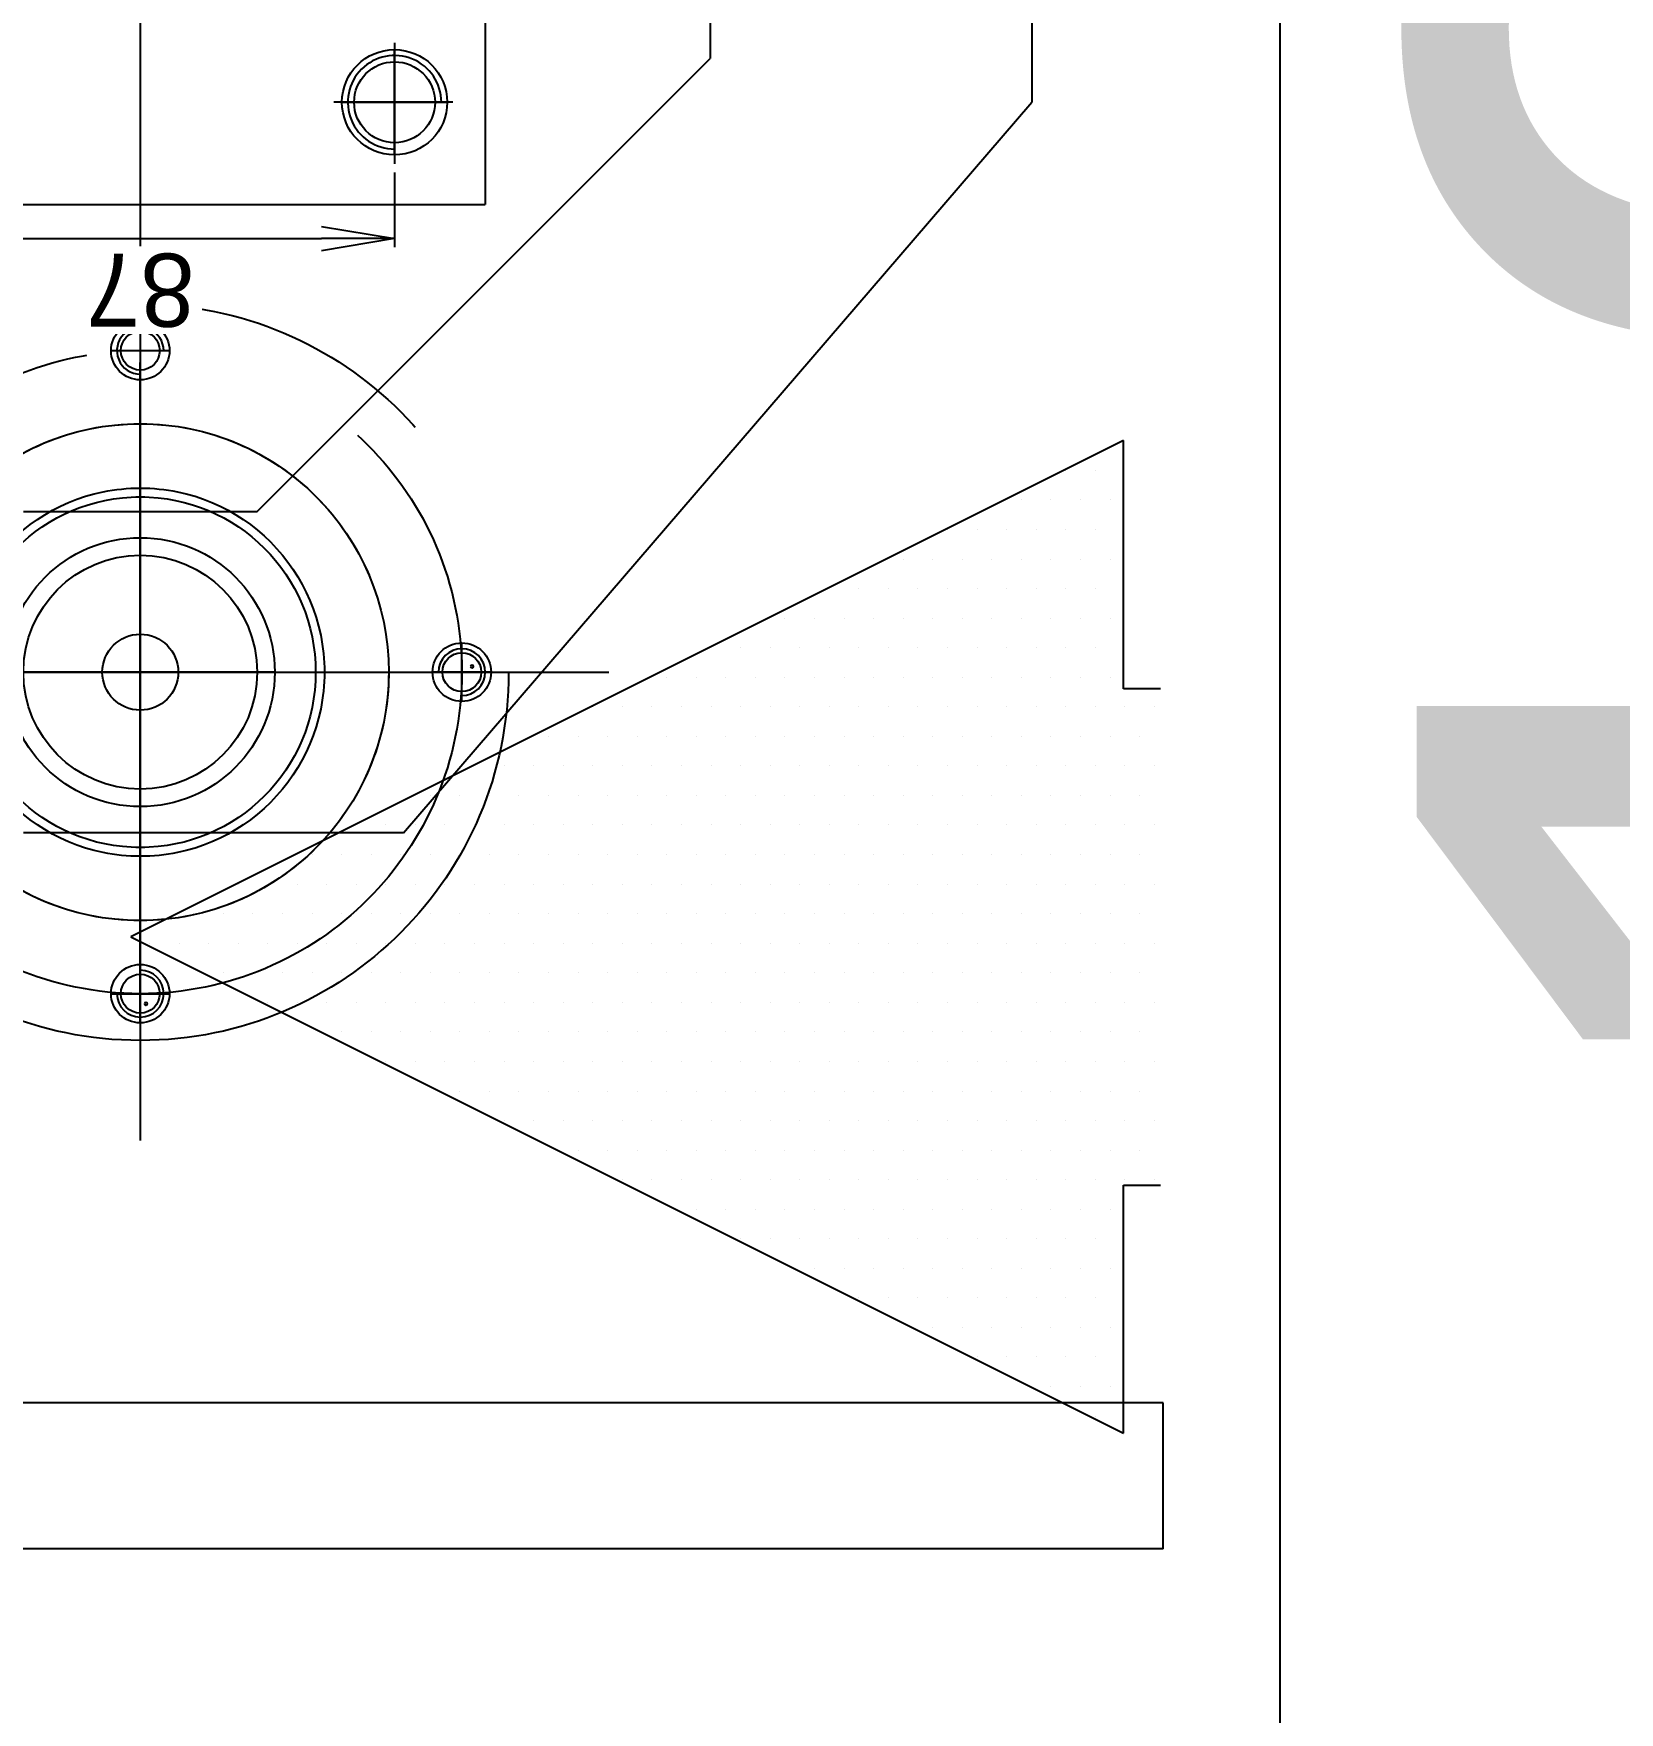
# Model space of a CAD drawing. Header units: millimetres. Extents: x 10462777 to 22643323, y 453826 to 1389191.
# Drawn here: x 11287964.9 to 11288236.2, y 581348 to 581635.2 of the extents above; entities that cross this region are included whole.
import ezdxf

# ---------------------------------------------------------------- set-up
doc = ezdxf.new("R2010")
doc.units = ezdxf.units.MM
doc.header["$LTSCALE"] = 200
doc.header["$MEASUREMENT"] = 0
doc.header["$PDMODE"] = 35
doc.header["$PDSIZE"] = -5
for name, pattern in [('CENTER', [2, 1.25, -0.25, 0.25, -0.25]), ('HIDDEN', [3.75, 2.5, -1.25]), ('PHANTOM', [2.5, 1.25, -0.25, 0.25, -0.25, 0.25, -0.25])]:
    doc.linetypes.add(name, pattern=pattern)
doc.layers.get('0').update_dxf_attribs({"linetype": 'CONTINUOUS'})
doc.layers.get('DEFPOINTS').update_dxf_attribs({"linetype": 'CONTINUOUS'})
for name, color, linetype in [('4', 4, 'CONTINUOUS'), ('BOM-UDEF', 3, 'CONTINUOUS'), ('C', 1, 'CENTER'), ('CL', 3, 'CONTINUOUS'), ('DR1509-006-300-001', 7, 'CONTINUOUS'), ('H', 30, 'CONTINUOUS'), ('HL', 2, 'HIDDEN'), ('PL', 5, 'PHANTOM')]:
    doc.layers.add(name, color=color, linetype=linetype)
doc.layers.add('FL', color=3, linetype='CONTINUOUS', lineweight=25)
doc.layers.add('LAYOUT', color=8, linetype='CONTINUOUS', lineweight=25)
doc.styles.get("Standard").update_dxf_attribs({"font": 'SYMBOL'})
doc.dimstyles.new('DS ROBOTEC', dxfattribs={"dimscale": 0, "dimtxt": 2.5, "dimasz": 2.5, "dimexe": 0.3, "dimexo": 0.3, "dimgap": 0.5, "dimtad": 1, "dimzin": 9, "dimdsep": 46, "dimtxsty": 'Standard', "dimblk": 'OPEN', "dimcen": 0, "dimclrd": 4, "dimclre": 4, "dimclrt": 110, "dimazin": 2, "dimtm": 1.5, "dimtfac": 1, "dimtmove": 0, "dimatfit": 3, "dimldrblk": 'OPEN', "dimfxl": 1, "dimtfill": 1, "dimtolj": 1, "dimlwd": -1, "dimlwe": -1, "dimarcsym": 0})

# ---------------------------------------------------------------- blocks, each defined once
blk = doc.blocks.new('A$C201F74A5')
for p, q in [((0, 0), (-34.66, -69.32)), ((34.66, -69.32), (0, 0)), ((-34.66, -69.32), (-17.33, -69.32)), ((-17.33, -69.32), (-17.33, -115.53)), ((17.33, -115.53), (17.33, -69.32)), ((17.33, -69.32), (34.66, -69.32))]:
    blk.add_line(p, q)
at = {"color": 3}
for p, q in [((-0.44, -1.31), (-0.44, -1.31)), ((-0.44, -3.37), (-0.44, -3.37)), ((1.63, -4.4), (1.63, -4.4)), ((-0.44, -5.43), (-0.44, -5.43)), ((-2.5, -6.46), (-2.5, -6.46)), ((1.63, -6.46), (1.63, -6.46)), ((-0.44, -7.5), (-0.44, -7.5)), ((3.69, -7.5), (3.69, -7.5)), ((-2.5, -8.53), (-2.5, -8.53)), ((1.63, -8.53), (1.63, -8.53)), ((-4.56, -9.56), (-4.56, -9.56)), ((-0.44, -9.56), (-0.44, -9.56)), ((3.69, -9.56), (3.69, -9.56)), ((-4.56, -11.62), (-4.56, -11.62)), ((-2.5, -10.59), (-2.5, -10.59)), ((-0.44, -11.62), (-0.44, -11.62)), ((1.63, -10.59), (1.63, -10.59)), ((3.69, -11.62), (3.69, -11.62)), ((-2.5, -12.66), (-2.5, -12.66)), ((1.63, -12.66), (1.63, -12.66)), ((5.75, -12.66), (5.75, -12.66)), ((-4.56, -13.69), (-4.56, -13.69)), ((-0.44, -13.69), (-0.44, -13.69)), ((3.69, -13.69), (3.69, -13.69)), ((-6.63, -14.72), (-6.63, -14.72)), ((-2.5, -14.72), (-2.5, -14.72)), ((1.63, -14.72), (1.63, -14.72)), ((5.75, -14.72), (5.75, -14.72)), ((-4.56, -15.75), (-4.56, -15.75)), ((-0.44, -15.75), (-0.44, -15.75)), ((3.69, -15.75), (3.69, -15.75)), ((7.82, -15.75), (7.82, -15.75)), ((-6.63, -16.78), (-6.63, -16.78)), ((-2.5, -16.78), (-2.5, -16.78)), ((1.63, -16.78), (1.63, -16.78)), ((5.75, -16.78), (5.75, -16.78)), ((-8.69, -17.82), (-8.69, -17.82)), ((-4.56, -17.82), (-4.56, -17.82)), ((-0.44, -17.82), (-0.44, -17.82)), ((3.69, -17.82), (3.69, -17.82)), ((7.82, -17.82), (7.82, -17.82)), ((-8.69, -19.88), (-8.69, -19.88)), ((-6.63, -18.85), (-6.63, -18.85)), ((-4.56, -19.88), (-4.56, -19.88)), ((-2.5, -18.85), (-2.5, -18.85)), ((-0.44, -19.88), (-0.44, -19.88)), ((1.63, -18.85), (1.63, -18.85)), ((3.69, -19.88), (3.69, -19.88)), ((5.75, -18.85), (5.75, -18.85)), ((7.82, -19.88), (7.82, -19.88)), ((-6.63, -20.91), (-6.63, -20.91)), ((-2.5, -20.91), (-2.5, -20.91)), ((1.63, -20.91), (1.63, -20.91)), ((5.75, -20.91), (5.75, -20.91)), ((9.88, -20.91), (9.88, -20.91)), ((-8.69, -21.94), (-8.69, -21.94)), ((-4.56, -21.94), (-4.56, -21.94)), ((-0.44, -21.94), (-0.44, -21.94)), ((3.69, -21.94), (3.69, -21.94)), ((7.82, -21.94), (7.82, -21.94)), ((-10.76, -22.97), (-10.76, -22.97)), ((-6.63, -22.97), (-6.63, -22.97)), ((-2.5, -22.97), (-2.5, -22.97)), ((1.63, -22.97), (1.63, -22.97)), ((5.75, -22.97), (5.75, -22.97)), ((9.88, -22.97), (9.88, -22.97)), ((-8.69, -24.01), (-8.69, -24.01)), ((-4.56, -24.01), (-4.56, -24.01)), ((-0.44, -24.01), (-0.44, -24.01)), ((3.69, -24.01), (3.69, -24.01)), ((7.82, -24.01), (7.82, -24.01)), ((11.95, -24.01), (11.95, -24.01)), ((-10.76, -25.04), (-10.76, -25.04)), ((-6.63, -25.04), (-6.63, -25.04)), ((-2.5, -25.04), (-2.5, -25.04)), ((1.63, -25.04), (1.63, -25.04)), ((5.75, -25.04), (5.75, -25.04)), ((9.88, -25.04), (9.88, -25.04)), ((-12.82, -26.07), (-12.82, -26.07)), ((-8.69, -26.07), (-8.69, -26.07)), ((-4.56, -26.07), (-4.56, -26.07)), ((-0.44, -26.07), (-0.44, -26.07)), ((3.69, -26.07), (3.69, -26.07)), ((7.82, -26.07), (7.82, -26.07)), ((11.95, -26.07), (11.95, -26.07)), ((-12.82, -28.13), (-12.82, -28.13)), ((-10.76, -27.1), (-10.76, -27.1)), ((-8.69, -28.13), (-8.69, -28.13)), ((-6.63, -27.1), (-6.63, -27.1)), ((-4.56, -28.13), (-4.56, -28.13)), ((-2.5, -27.1), (-2.5, -27.1)), ((-0.44, -28.13), (-0.44, -28.13)), ((1.63, -27.1), (1.63, -27.1)), ((3.69, -28.13), (3.69, -28.13)), ((5.75, -27.1), (5.75, -27.1)), ((7.82, -28.13), (7.82, -28.13)), ((9.88, -27.1), (9.88, -27.1)), ((11.95, -28.13), (11.95, -28.13)), ((-10.76, -29.17), (-10.76, -29.17)), ((-6.63, -29.17), (-6.63, -29.17)), ((-2.5, -29.17), (-2.5, -29.17)), ((1.63, -29.17), (1.63, -29.17)), ((5.75, -29.17), (5.75, -29.17)), ((9.88, -29.17), (9.88, -29.17)), ((14.01, -29.17), (14.01, -29.17)), ((-12.82, -30.2), (-12.82, -30.2)), ((-8.69, -30.2), (-8.69, -30.2)), ((-4.56, -30.2), (-4.56, -30.2)), ((-0.44, -30.2), (-0.44, -30.2)), ((3.69, -30.2), (3.69, -30.2)), ((7.82, -30.2), (7.82, -30.2)), ((11.95, -30.2), (11.95, -30.2)), ((-14.88, -31.23), (-14.88, -31.23)), ((-10.76, -31.23), (-10.76, -31.23)), ((-6.63, -31.23), (-6.63, -31.23)), ((-2.5, -31.23), (-2.5, -31.23)), ((1.63, -31.23), (1.63, -31.23)), ((5.75, -31.23), (5.75, -31.23)), ((9.88, -31.23), (9.88, -31.23)), ((14.01, -31.23), (14.01, -31.23)), ((-12.82, -32.26), (-12.82, -32.26)), ((-8.69, -32.26), (-8.69, -32.26)), ((-4.56, -32.26), (-4.56, -32.26)), ((-0.44, -32.26), (-0.44, -32.26)), ((3.69, -32.26), (3.69, -32.26)), ((7.82, -32.26), (7.82, -32.26)), ((11.95, -32.26), (11.95, -32.26)), ((16.07, -32.26), (16.07, -32.26)), ((-14.88, -33.29), (-14.88, -33.29)), ((-10.76, -33.29), (-10.76, -33.29)), ((-6.63, -33.29), (-6.63, -33.29)), ((-2.5, -33.29), (-2.5, -33.29)), ((1.63, -33.29), (1.63, -33.29)), ((5.75, -33.29), (5.75, -33.29)), ((9.88, -33.29), (9.88, -33.29)), ((14.01, -33.29), (14.01, -33.29)), ((-16.95, -34.33), (-16.95, -34.33)), ((-12.82, -34.33), (-12.82, -34.33)), ((-8.69, -34.33), (-8.69, -34.33)), ((-4.56, -34.33), (-4.56, -34.33)), ((-0.44, -34.33), (-0.44, -34.33)), ((3.69, -34.33), (3.69, -34.33)), ((7.82, -34.33), (7.82, -34.33)), ((11.95, -34.33), (11.95, -34.33)), ((16.07, -34.33), (16.07, -34.33)), ((-14.88, -35.36), (-14.88, -35.36)), ((-10.76, -35.36), (-10.76, -35.36)), ((-6.63, -35.36), (-6.63, -35.36)), ((-2.5, -35.36), (-2.5, -35.36)), ((1.63, -35.36), (1.63, -35.36)), ((5.75, -35.36), (5.75, -35.36)), ((9.88, -35.36), (9.88, -35.36)), ((14.01, -35.36), (14.01, -35.36)), ((-16.95, -36.39), (-16.95, -36.39)), ((-14.88, -37.42), (-14.88, -37.42)), ((-12.82, -36.39), (-12.82, -36.39)), ((-10.76, -37.42), (-10.76, -37.42)), ((-8.69, -36.39), (-8.69, -36.39)), ((-6.63, -37.42), (-6.63, -37.42)), ((-4.56, -36.39), (-4.56, -36.39)), ((-2.5, -37.42), (-2.5, -37.42)), ((-0.44, -36.39), (-0.44, -36.39)), ((1.63, -37.42), (1.63, -37.42)), ((3.69, -36.39), (3.69, -36.39)), ((5.75, -37.42), (5.75, -37.42)), ((7.82, -36.39), (7.82, -36.39)), ((9.88, -37.42), (9.88, -37.42)), ((11.95, -36.39), (11.95, -36.39)), ((14.01, -37.42), (14.01, -37.42)), ((16.07, -36.39), (16.07, -36.39)), ((18.14, -37.42), (18.14, -37.42)), ((-16.95, -38.45), (-16.95, -38.45)), ((-12.82, -38.45), (-12.82, -38.45)), ((-8.69, -38.45), (-8.69, -38.45)), ((-4.56, -38.45), (-4.56, -38.45)), ((-0.44, -38.45), (-0.44, -38.45)), ((3.69, -38.45), (3.69, -38.45)), ((7.82, -38.45), (7.82, -38.45)), ((11.95, -38.45), (11.95, -38.45)), ((16.07, -38.45), (16.07, -38.45)), ((-19.01, -39.48), (-19.01, -39.48)), ((-14.88, -39.48), (-14.88, -39.48)), ((-10.76, -39.48), (-10.76, -39.48)), ((-6.63, -39.48), (-6.63, -39.48)), ((-2.5, -39.48), (-2.5, -39.48)), ((1.63, -39.48), (1.63, -39.48)), ((5.75, -39.48), (5.75, -39.48)), ((9.88, -39.48), (9.88, -39.48)), ((14.01, -39.48), (14.01, -39.48)), ((18.14, -39.48), (18.14, -39.48)), ((-16.95, -40.52), (-16.95, -40.52)), ((-12.82, -40.52), (-12.82, -40.52)), ((-8.69, -40.52), (-8.69, -40.52)), ((-4.56, -40.52), (-4.56, -40.52)), ((-0.44, -40.52), (-0.44, -40.52)), ((3.69, -40.52), (3.69, -40.52)), ((7.82, -40.52), (7.82, -40.52)), ((11.95, -40.52), (11.95, -40.52)), ((16.07, -40.52), (16.07, -40.52)), ((20.2, -40.52), (20.2, -40.52)), ((-19.01, -41.55), (-19.01, -41.55)), ((-14.88, -41.55), (-14.88, -41.55)), ((-10.76, -41.55), (-10.76, -41.55)), ((-6.63, -41.55), (-6.63, -41.55)), ((-2.5, -41.55), (-2.5, -41.55)), ((1.63, -41.55), (1.63, -41.55)), ((5.75, -41.55), (5.75, -41.55)), ((9.88, -41.55), (9.88, -41.55)), ((14.01, -41.55), (14.01, -41.55)), ((18.14, -41.55), (18.14, -41.55)), ((-21.07, -42.58), (-21.07, -42.58)), ((-16.95, -42.58), (-16.95, -42.58)), ((-12.82, -42.58), (-12.82, -42.58)), ((-8.69, -42.58), (-8.69, -42.58)), ((-4.56, -42.58), (-4.56, -42.58)), ((-0.44, -42.58), (-0.44, -42.58)), ((3.69, -42.58), (3.69, -42.58)), ((7.82, -42.58), (7.82, -42.58)), ((11.95, -42.58), (11.95, -42.58)), ((16.07, -42.58), (16.07, -42.58)), ((20.2, -42.58), (20.2, -42.58)), ((-19.01, -43.61), (-19.01, -43.61)), ((-14.88, -43.61), (-14.88, -43.61)), ((-10.76, -43.61), (-10.76, -43.61)), ((-6.63, -43.61), (-6.63, -43.61)), ((-2.5, -43.61), (-2.5, -43.61)), ((1.63, -43.61), (1.63, -43.61)), ((5.75, -43.61), (5.75, -43.61)), ((9.88, -43.61), (9.88, -43.61)), ((14.01, -43.61), (14.01, -43.61)), ((18.14, -43.61), (18.14, -43.61)), ((-21.07, -44.64), (-21.07, -44.64)), ((-19.01, -45.68), (-19.01, -45.68)), ((-16.95, -44.64), (-16.95, -44.64)), ((-14.88, -45.68), (-14.88, -45.68)), ((-12.82, -44.64), (-12.82, -44.64)), ((-10.76, -45.68), (-10.76, -45.68)), ((-8.69, -44.64), (-8.69, -44.64)), ((-6.63, -45.68), (-6.63, -45.68)), ((-4.56, -44.64), (-4.56, -44.64)), ((-2.5, -45.68), (-2.5, -45.68)), ((-0.44, -44.64), (-0.44, -44.64)), ((1.63, -45.68), (1.63, -45.68)), ((3.69, -44.64), (3.69, -44.64)), ((5.75, -45.68), (5.75, -45.68)), ((7.82, -44.64), (7.82, -44.64)), ((9.88, -45.68), (9.88, -45.68)), ((11.95, -44.64), (11.95, -44.64)), ((14.01, -45.68), (14.01, -45.68)), ((16.07, -44.64), (16.07, -44.64)), ((18.14, -45.68), (18.14, -45.68)), ((20.2, -44.64), (20.2, -44.64)), ((22.26, -45.68), (22.26, -45.68)), ((-21.07, -46.71), (-21.07, -46.71)), ((-16.95, -46.71), (-16.95, -46.71)), ((-12.82, -46.71), (-12.82, -46.71)), ((-8.69, -46.71), (-8.69, -46.71)), ((-4.56, -46.71), (-4.56, -46.71)), ((-0.44, -46.71), (-0.44, -46.71)), ((3.69, -46.71), (3.69, -46.71)), ((7.82, -46.71), (7.82, -46.71)), ((11.95, -46.71), (11.95, -46.71)), ((16.07, -46.71), (16.07, -46.71)), ((20.2, -46.71), (20.2, -46.71)), ((-23.14, -47.74), (-23.14, -47.74)), ((-19.01, -47.74), (-19.01, -47.74)), ((-14.88, -47.74), (-14.88, -47.74)), ((-10.76, -47.74), (-10.76, -47.74)), ((-6.63, -47.74), (-6.63, -47.74)), ((-2.5, -47.74), (-2.5, -47.74)), ((1.63, -47.74), (1.63, -47.74)), ((5.75, -47.74), (5.75, -47.74)), ((9.88, -47.74), (9.88, -47.74)), ((14.01, -47.74), (14.01, -47.74)), ((18.14, -47.74), (18.14, -47.74)), ((22.26, -47.74), (22.26, -47.74)), ((-21.07, -48.77), (-21.07, -48.77)), ((-16.95, -48.77), (-16.95, -48.77)), ((-12.82, -48.77), (-12.82, -48.77)), ((-8.69, -48.77), (-8.69, -48.77)), ((-4.56, -48.77), (-4.56, -48.77)), ((-0.44, -48.77), (-0.44, -48.77)), ((3.69, -48.77), (3.69, -48.77)), ((7.82, -48.77), (7.82, -48.77)), ((11.95, -48.77), (11.95, -48.77)), ((16.07, -48.77), (16.07, -48.77)), ((20.2, -48.77), (20.2, -48.77)), ((24.33, -48.77), (24.33, -48.77)), ((-23.14, -49.8), (-23.14, -49.8)), ((-19.01, -49.8), (-19.01, -49.8)), ((-14.88, -49.8), (-14.88, -49.8)), ((-10.76, -49.8), (-10.76, -49.8)), ((-6.63, -49.8), (-6.63, -49.8)), ((-2.5, -49.8), (-2.5, -49.8)), ((1.63, -49.8), (1.63, -49.8)), ((5.75, -49.8), (5.75, -49.8)), ((9.88, -49.8), (9.88, -49.8)), ((14.01, -49.8), (14.01, -49.8)), ((18.14, -49.8), (18.14, -49.8)), ((22.26, -49.8), (22.26, -49.8)), ((-25.2, -50.84), (-25.2, -50.84)), ((-21.07, -50.84), (-21.07, -50.84)), ((-16.95, -50.84), (-16.95, -50.84)), ((-12.82, -50.84), (-12.82, -50.84)), ((-8.69, -50.84), (-8.69, -50.84)), ((-4.56, -50.84), (-4.56, -50.84)), ((-0.44, -50.84), (-0.44, -50.84)), ((3.69, -50.84), (3.69, -50.84)), ((7.82, -50.84), (7.82, -50.84)), ((11.95, -50.84), (11.95, -50.84)), ((16.07, -50.84), (16.07, -50.84)), ((20.2, -50.84), (20.2, -50.84)), ((24.33, -50.84), (24.33, -50.84)), ((-23.14, -51.87), (-23.14, -51.87)), ((-19.01, -51.87), (-19.01, -51.87)), ((-14.88, -51.87), (-14.88, -51.87)), ((-10.76, -51.87), (-10.76, -51.87)), ((-6.63, -51.87), (-6.63, -51.87)), ((-2.5, -51.87), (-2.5, -51.87)), ((1.63, -51.87), (1.63, -51.87)), ((5.75, -51.87), (5.75, -51.87)), ((9.88, -51.87), (9.88, -51.87)), ((14.01, -51.87), (14.01, -51.87)), ((18.14, -51.87), (18.14, -51.87)), ((22.26, -51.87), (22.26, -51.87)), ((-25.2, -52.9), (-25.2, -52.9)), ((-21.07, -52.9), (-21.07, -52.9)), ((-16.95, -52.9), (-16.95, -52.9)), ((-12.82, -52.9), (-12.82, -52.9)), ((-8.69, -52.9), (-8.69, -52.9)), ((-4.56, -52.9), (-4.56, -52.9)), ((-0.44, -52.9), (-0.44, -52.9)), ((3.69, -52.9), (3.69, -52.9)), ((7.82, -52.9), (7.82, -52.9)), ((11.95, -52.9), (11.95, -52.9)), ((16.07, -52.9), (16.07, -52.9)), ((20.2, -52.9), (20.2, -52.9)), ((24.33, -52.9), (24.33, -52.9)), ((-25.2, -54.96), (-25.2, -54.96)), ((-23.14, -53.93), (-23.14, -53.93)), ((-21.07, -54.96), (-21.07, -54.96)), ((-19.01, -53.93), (-19.01, -53.93)), ((-16.95, -54.96), (-16.95, -54.96)), ((-14.88, -53.93), (-14.88, -53.93)), ((-12.82, -54.96), (-12.82, -54.96)), ((-10.76, -53.93), (-10.76, -53.93)), ((-8.69, -54.96), (-8.69, -54.96)), ((-6.63, -53.93), (-6.63, -53.93)), ((-4.56, -54.96), (-4.56, -54.96)), ((-2.5, -53.93), (-2.5, -53.93)), ((-0.44, -54.96), (-0.44, -54.96)), ((1.63, -53.93), (1.63, -53.93)), ((3.69, -54.96), (3.69, -54.96)), ((5.75, -53.93), (5.75, -53.93)), ((7.82, -54.96), (7.82, -54.96)), ((9.88, -53.93), (9.88, -53.93)), ((11.95, -54.96), (11.95, -54.96)), ((14.01, -53.93), (14.01, -53.93)), ((16.07, -54.96), (16.07, -54.96)), ((18.14, -53.93), (18.14, -53.93)), ((20.2, -54.96), (20.2, -54.96)), ((22.26, -53.93), (22.26, -53.93)), ((24.33, -54.96), (24.33, -54.96)), ((26.39, -53.93), (26.39, -53.93)), ((-27.27, -55.99), (-27.27, -55.99)), ((-23.14, -55.99), (-23.14, -55.99)), ((-19.01, -55.99), (-19.01, -55.99)), ((-14.88, -55.99), (-14.88, -55.99)), ((-10.76, -55.99), (-10.76, -55.99)), ((-6.63, -55.99), (-6.63, -55.99)), ((-2.5, -55.99), (-2.5, -55.99)), ((1.63, -55.99), (1.63, -55.99)), ((5.75, -55.99), (5.75, -55.99)), ((9.88, -55.99), (9.88, -55.99)), ((14.01, -55.99), (14.01, -55.99)), ((18.14, -55.99), (18.14, -55.99)), ((22.26, -55.99), (22.26, -55.99)), ((26.39, -55.99), (26.39, -55.99)), ((-25.2, -57.03), (-25.2, -57.03)), ((-21.07, -57.03), (-21.07, -57.03)), ((-16.95, -57.03), (-16.95, -57.03)), ((-12.82, -57.03), (-12.82, -57.03)), ((-8.69, -57.03), (-8.69, -57.03)), ((-4.56, -57.03), (-4.56, -57.03)), ((-0.44, -57.03), (-0.44, -57.03)), ((3.69, -57.03), (3.69, -57.03)), ((7.82, -57.03), (7.82, -57.03)), ((11.95, -57.03), (11.95, -57.03)), ((16.07, -57.03), (16.07, -57.03)), ((20.2, -57.03), (20.2, -57.03)), ((24.33, -57.03), (24.33, -57.03)), ((28.46, -57.03), (28.46, -57.03)), ((-27.27, -58.06), (-27.27, -58.06)), ((-23.14, -58.06), (-23.14, -58.06)), ((-19.01, -58.06), (-19.01, -58.06)), ((-14.88, -58.06), (-14.88, -58.06)), ((-10.76, -58.06), (-10.76, -58.06)), ((-6.63, -58.06), (-6.63, -58.06)), ((-2.5, -58.06), (-2.5, -58.06)), ((1.63, -58.06), (1.63, -58.06)), ((5.75, -58.06), (5.75, -58.06)), ((9.88, -58.06), (9.88, -58.06)), ((14.01, -58.06), (14.01, -58.06)), ((18.14, -58.06), (18.14, -58.06)), ((22.26, -58.06), (22.26, -58.06)), ((26.39, -58.06), (26.39, -58.06)), ((-29.33, -59.09), (-29.33, -59.09)), ((-25.2, -59.09), (-25.2, -59.09)), ((-21.07, -59.09), (-21.07, -59.09)), ((-16.95, -59.09), (-16.95, -59.09)), ((-12.82, -59.09), (-12.82, -59.09)), ((-8.69, -59.09), (-8.69, -59.09)), ((-4.56, -59.09), (-4.56, -59.09)), ((-0.44, -59.09), (-0.44, -59.09)), ((3.69, -59.09), (3.69, -59.09)), ((7.82, -59.09), (7.82, -59.09)), ((11.95, -59.09), (11.95, -59.09)), ((16.07, -59.09), (16.07, -59.09)), ((20.2, -59.09), (20.2, -59.09)), ((24.33, -59.09), (24.33, -59.09)), ((28.46, -59.09), (28.46, -59.09)), ((-27.27, -60.12), (-27.27, -60.12)), ((-23.14, -60.12), (-23.14, -60.12)), ((-19.01, -60.12), (-19.01, -60.12)), ((-14.88, -60.12), (-14.88, -60.12)), ((-10.76, -60.12), (-10.76, -60.12)), ((-6.63, -60.12), (-6.63, -60.12)), ((-2.5, -60.12), (-2.5, -60.12)), ((1.63, -60.12), (1.63, -60.12)), ((5.75, -60.12), (5.75, -60.12)), ((9.88, -60.12), (9.88, -60.12)), ((14.01, -60.12), (14.01, -60.12)), ((18.14, -60.12), (18.14, -60.12)), ((22.26, -60.12), (22.26, -60.12)), ((26.39, -60.12), (26.39, -60.12)), ((-29.33, -61.15), (-29.33, -61.15)), ((-25.2, -61.15), (-25.2, -61.15)), ((-21.07, -61.15), (-21.07, -61.15)), ((-16.95, -61.15), (-16.95, -61.15)), ((-12.82, -61.15), (-12.82, -61.15)), ((-8.69, -61.15), (-8.69, -61.15)), ((-4.56, -61.15), (-4.56, -61.15)), ((-0.44, -61.15), (-0.44, -61.15)), ((3.69, -61.15), (3.69, -61.15)), ((7.82, -61.15), (7.82, -61.15)), ((11.95, -61.15), (11.95, -61.15)), ((16.07, -61.15), (16.07, -61.15)), ((20.2, -61.15), (20.2, -61.15)), ((24.33, -61.15), (24.33, -61.15)), ((28.46, -61.15), (28.46, -61.15)), ((-29.33, -63.22), (-29.33, -63.22)), ((-27.27, -62.19), (-27.27, -62.19)), ((-25.2, -63.22), (-25.2, -63.22)), ((-23.14, -62.19), (-23.14, -62.19)), ((-21.07, -63.22), (-21.07, -63.22)), ((-19.01, -62.19), (-19.01, -62.19)), ((-16.95, -63.22), (-16.95, -63.22)), ((-14.88, -62.19), (-14.88, -62.19)), ((-12.82, -63.22), (-12.82, -63.22)), ((-10.76, -62.19), (-10.76, -62.19)), ((-8.69, -63.22), (-8.69, -63.22)), ((-6.63, -62.19), (-6.63, -62.19)), ((-4.56, -63.22), (-4.56, -63.22)), ((-2.5, -62.19), (-2.5, -62.19)), ((-0.44, -63.22), (-0.44, -63.22)), ((1.63, -62.19), (1.63, -62.19)), ((3.69, -63.22), (3.69, -63.22)), ((5.75, -62.19), (5.75, -62.19)), ((7.82, -63.22), (7.82, -63.22)), ((9.88, -62.19), (9.88, -62.19)), ((11.95, -63.22), (11.95, -63.22)), ((14.01, -62.19), (14.01, -62.19)), ((16.07, -63.22), (16.07, -63.22)), ((18.14, -62.19), (18.14, -62.19)), ((20.2, -63.22), (20.2, -63.22)), ((22.26, -62.19), (22.26, -62.19)), ((24.33, -63.22), (24.33, -63.22)), ((26.39, -62.19), (26.39, -62.19)), ((28.46, -63.22), (28.46, -63.22)), ((30.52, -62.19), (30.52, -62.19)), ((-31.39, -64.25), (-31.39, -64.25)), ((-27.27, -64.25), (-27.27, -64.25)), ((-23.14, -64.25), (-23.14, -64.25)), ((-19.01, -64.25), (-19.01, -64.25)), ((-14.88, -64.25), (-14.88, -64.25)), ((-10.76, -64.25), (-10.76, -64.25)), ((-6.63, -64.25), (-6.63, -64.25)), ((-2.5, -64.25), (-2.5, -64.25)), ((1.63, -64.25), (1.63, -64.25)), ((5.75, -64.25), (5.75, -64.25)), ((9.88, -64.25), (9.88, -64.25)), ((14.01, -64.25), (14.01, -64.25)), ((18.14, -64.25), (18.14, -64.25)), ((22.26, -64.25), (22.26, -64.25)), ((26.39, -64.25), (26.39, -64.25)), ((30.52, -64.25), (30.52, -64.25)), ((-29.33, -65.28), (-29.33, -65.28)), ((-25.2, -65.28), (-25.2, -65.28)), ((-21.07, -65.28), (-21.07, -65.28)), ((-16.95, -65.28), (-16.95, -65.28)), ((-12.82, -65.28), (-12.82, -65.28)), ((-8.69, -65.28), (-8.69, -65.28)), ((-4.56, -65.28), (-4.56, -65.28)), ((-0.44, -65.28), (-0.44, -65.28)), ((3.69, -65.28), (3.69, -65.28)), ((7.82, -65.28), (7.82, -65.28)), ((11.95, -65.28), (11.95, -65.28)), ((16.07, -65.28), (16.07, -65.28)), ((20.2, -65.28), (20.2, -65.28)), ((24.33, -65.28), (24.33, -65.28)), ((28.46, -65.28), (28.46, -65.28)), ((32.58, -65.28), (32.58, -65.28)), ((-31.39, -66.31), (-31.39, -66.31)), ((-27.27, -66.31), (-27.27, -66.31)), ((-23.14, -66.31), (-23.14, -66.31)), ((-19.01, -66.31), (-19.01, -66.31)), ((-14.88, -66.31), (-14.88, -66.31)), ((-10.76, -66.31), (-10.76, -66.31)), ((-6.63, -66.31), (-6.63, -66.31)), ((-2.5, -66.31), (-2.5, -66.31)), ((1.63, -66.31), (1.63, -66.31)), ((5.75, -66.31), (5.75, -66.31)), ((9.88, -66.31), (9.88, -66.31)), ((14.01, -66.31), (14.01, -66.31)), ((18.14, -66.31), (18.14, -66.31)), ((22.26, -66.31), (22.26, -66.31)), ((26.39, -66.31), (26.39, -66.31)), ((30.52, -66.31), (30.52, -66.31)), ((-33.46, -67.35), (-33.46, -67.35)), ((-29.33, -67.35), (-29.33, -67.35)), ((-25.2, -67.35), (-25.2, -67.35)), ((-21.07, -67.35), (-21.07, -67.35)), ((-16.95, -67.35), (-16.95, -67.35)), ((-12.82, -67.35), (-12.82, -67.35)), ((-8.69, -67.35), (-8.69, -67.35)), ((-4.56, -67.35), (-4.56, -67.35)), ((-0.44, -67.35), (-0.44, -67.35)), ((3.69, -67.35), (3.69, -67.35)), ((7.82, -67.35), (7.82, -67.35)), ((11.95, -67.35), (11.95, -67.35)), ((16.07, -67.35), (16.07, -67.35)), ((20.2, -67.35), (20.2, -67.35)), ((24.33, -67.35), (24.33, -67.35)), ((28.46, -67.35), (28.46, -67.35)), ((32.58, -67.35), (32.58, -67.35)), ((-31.39, -68.38), (-31.39, -68.38)), ((-27.27, -68.38), (-27.27, -68.38)), ((-23.14, -68.38), (-23.14, -68.38)), ((-19.01, -68.38), (-19.01, -68.38)), ((-14.88, -68.38), (-14.88, -68.38)), ((-10.76, -68.38), (-10.76, -68.38)), ((-6.63, -68.38), (-6.63, -68.38)), ((-2.5, -68.38), (-2.5, -68.38)), ((1.63, -68.38), (1.63, -68.38)), ((5.75, -68.38), (5.75, -68.38)), ((9.88, -68.38), (9.88, -68.38)), ((14.01, -68.38), (14.01, -68.38)), ((18.14, -68.38), (18.14, -68.38)), ((22.26, -68.38), (22.26, -68.38)), ((26.39, -68.38), (26.39, -68.38)), ((30.52, -68.38), (30.52, -68.38)), ((-16.95, -69.41), (-16.95, -69.41)), ((-12.82, -69.41), (-12.82, -69.41)), ((-8.69, -69.41), (-8.69, -69.41)), ((-4.56, -69.41), (-4.56, -69.41)), ((-0.44, -69.41), (-0.44, -69.41)), ((3.69, -69.41), (3.69, -69.41)), ((7.82, -69.41), (7.82, -69.41)), ((11.95, -69.41), (11.95, -69.41)), ((16.07, -69.41), (16.07, -69.41)), ((-16.95, -71.47), (-16.95, -71.47)), ((-14.88, -70.44), (-14.88, -70.44)), ((-12.82, -71.47), (-12.82, -71.47)), ((-10.76, -70.44), (-10.76, -70.44)), ((-8.69, -71.47), (-8.69, -71.47)), ((-6.63, -70.44), (-6.63, -70.44)), ((-4.56, -71.47), (-4.56, -71.47)), ((-2.5, -70.44), (-2.5, -70.44)), ((-0.44, -71.47), (-0.44, -71.47)), ((1.63, -70.44), (1.63, -70.44)), ((3.69, -71.47), (3.69, -71.47)), ((5.75, -70.44), (5.75, -70.44)), ((7.82, -71.47), (7.82, -71.47)), ((9.88, -70.44), (9.88, -70.44)), ((11.95, -71.47), (11.95, -71.47)), ((14.01, -70.44), (14.01, -70.44)), ((16.07, -71.47), (16.07, -71.47)), ((-14.88, -72.5), (-14.88, -72.5)), ((-10.76, -72.5), (-10.76, -72.5)), ((-6.63, -72.5), (-6.63, -72.5)), ((-2.5, -72.5), (-2.5, -72.5)), ((1.63, -72.5), (1.63, -72.5)), ((5.75, -72.5), (5.75, -72.5)), ((9.88, -72.5), (9.88, -72.5)), ((14.01, -72.5), (14.01, -72.5)), ((-16.95, -73.54), (-16.95, -73.54)), ((-12.82, -73.54), (-12.82, -73.54)), ((-8.69, -73.54), (-8.69, -73.54)), ((-4.56, -73.54), (-4.56, -73.54)), ((-0.44, -73.54), (-0.44, -73.54)), ((3.69, -73.54), (3.69, -73.54)), ((7.82, -73.54), (7.82, -73.54)), ((11.95, -73.54), (11.95, -73.54)), ((16.07, -73.54), (16.07, -73.54)), ((-14.88, -74.57), (-14.88, -74.57)), ((-10.76, -74.57), (-10.76, -74.57)), ((-6.63, -74.57), (-6.63, -74.57)), ((-2.5, -74.57), (-2.5, -74.57)), ((1.63, -74.57), (1.63, -74.57)), ((5.75, -74.57), (5.75, -74.57)), ((9.88, -74.57), (9.88, -74.57)), ((14.01, -74.57), (14.01, -74.57)), ((-16.95, -75.6), (-16.95, -75.6)), ((-12.82, -75.6), (-12.82, -75.6)), ((-8.69, -75.6), (-8.69, -75.6)), ((-4.56, -75.6), (-4.56, -75.6)), ((-0.44, -75.6), (-0.44, -75.6)), ((3.69, -75.6), (3.69, -75.6)), ((7.82, -75.6), (7.82, -75.6)), ((11.95, -75.6), (11.95, -75.6)), ((16.07, -75.6), (16.07, -75.6)), ((-14.88, -76.63), (-14.88, -76.63)), ((-10.76, -76.63), (-10.76, -76.63)), ((-6.63, -76.63), (-6.63, -76.63)), ((-2.5, -76.63), (-2.5, -76.63)), ((1.63, -76.63), (1.63, -76.63)), ((5.75, -76.63), (5.75, -76.63)), ((9.88, -76.63), (9.88, -76.63)), ((14.01, -76.63), (14.01, -76.63)), ((-16.95, -77.66), (-16.95, -77.66)), ((-12.82, -77.66), (-12.82, -77.66)), ((-8.69, -77.66), (-8.69, -77.66)), ((-4.56, -77.66), (-4.56, -77.66)), ((-0.44, -77.66), (-0.44, -77.66)), ((3.69, -77.66), (3.69, -77.66)), ((7.82, -77.66), (7.82, -77.66)), ((11.95, -77.66), (11.95, -77.66)), ((16.07, -77.66), (16.07, -77.66)), ((-14.88, -78.7), (-14.88, -78.7)), ((-10.76, -78.7), (-10.76, -78.7)), ((-6.63, -78.7), (-6.63, -78.7)), ((-2.5, -78.7), (-2.5, -78.7)), ((1.63, -78.7), (1.63, -78.7)), ((5.75, -78.7), (5.75, -78.7)), ((9.88, -78.7), (9.88, -78.7)), ((14.01, -78.7), (14.01, -78.7)), ((-16.95, -79.73), (-16.95, -79.73)), ((-14.88, -80.76), (-14.88, -80.76)), ((-12.82, -79.73), (-12.82, -79.73)), ((-10.76, -80.76), (-10.76, -80.76)), ((-8.69, -79.73), (-8.69, -79.73)), ((-6.63, -80.76), (-6.63, -80.76)), ((-4.56, -79.73), (-4.56, -79.73)), ((-2.5, -80.76), (-2.5, -80.76)), ((-0.44, -79.73), (-0.44, -79.73)), ((1.63, -80.76), (1.63, -80.76)), ((3.69, -79.73), (3.69, -79.73)), ((5.75, -80.76), (5.75, -80.76)), ((7.82, -79.73), (7.82, -79.73)), ((9.88, -80.76), (9.88, -80.76)), ((11.95, -79.73), (11.95, -79.73)), ((14.01, -80.76), (14.01, -80.76)), ((16.07, -79.73), (16.07, -79.73)), ((-16.95, -81.79), (-16.95, -81.79)), ((-12.82, -81.79), (-12.82, -81.79)), ((-8.69, -81.79), (-8.69, -81.79)), ((-4.56, -81.79), (-4.56, -81.79)), ((-0.44, -81.79), (-0.44, -81.79)), ((3.69, -81.79), (3.69, -81.79)), ((7.82, -81.79), (7.82, -81.79)), ((11.95, -81.79), (11.95, -81.79)), ((16.07, -81.79), (16.07, -81.79)), ((-14.88, -82.82), (-14.88, -82.82)), ((-10.76, -82.82), (-10.76, -82.82)), ((-6.63, -82.82), (-6.63, -82.82)), ((-2.5, -82.82), (-2.5, -82.82)), ((1.63, -82.82), (1.63, -82.82)), ((5.75, -82.82), (5.75, -82.82)), ((9.88, -82.82), (9.88, -82.82)), ((14.01, -82.82), (14.01, -82.82)), ((-16.95, -83.86), (-16.95, -83.86)), ((-12.82, -83.86), (-12.82, -83.86)), ((-8.69, -83.86), (-8.69, -83.86)), ((-4.56, -83.86), (-4.56, -83.86)), ((-0.44, -83.86), (-0.44, -83.86)), ((3.69, -83.86), (3.69, -83.86)), ((7.82, -83.86), (7.82, -83.86)), ((11.95, -83.86), (11.95, -83.86)), ((16.07, -83.86), (16.07, -83.86)), ((-14.88, -84.89), (-14.88, -84.89)), ((-10.76, -84.89), (-10.76, -84.89)), ((-6.63, -84.89), (-6.63, -84.89)), ((-2.5, -84.89), (-2.5, -84.89)), ((1.63, -84.89), (1.63, -84.89)), ((5.75, -84.89), (5.75, -84.89)), ((9.88, -84.89), (9.88, -84.89)), ((14.01, -84.89), (14.01, -84.89)), ((-16.95, -85.92), (-16.95, -85.92)), ((-12.82, -85.92), (-12.82, -85.92)), ((-8.69, -85.92), (-8.69, -85.92)), ((-4.56, -85.92), (-4.56, -85.92)), ((-0.44, -85.92), (-0.44, -85.92)), ((3.69, -85.92), (3.69, -85.92)), ((7.82, -85.92), (7.82, -85.92)), ((11.95, -85.92), (11.95, -85.92)), ((16.07, -85.92), (16.07, -85.92)), ((-14.88, -86.95), (-14.88, -86.95)), ((-10.76, -86.95), (-10.76, -86.95)), ((-6.63, -86.95), (-6.63, -86.95)), ((-2.5, -86.95), (-2.5, -86.95)), ((1.63, -86.95), (1.63, -86.95)), ((5.75, -86.95), (5.75, -86.95)), ((9.88, -86.95), (9.88, -86.95)), ((14.01, -86.95), (14.01, -86.95)), ((-16.95, -87.98), (-16.95, -87.98)), ((-14.88, -89.01), (-14.88, -89.01)), ((-12.82, -87.98), (-12.82, -87.98)), ((-10.76, -89.01), (-10.76, -89.01)), ((-8.69, -87.98), (-8.69, -87.98)), ((-6.63, -89.01), (-6.63, -89.01)), ((-4.56, -87.98), (-4.56, -87.98)), ((-2.5, -89.01), (-2.5, -89.01)), ((-0.44, -87.98), (-0.44, -87.98)), ((1.63, -89.01), (1.63, -89.01)), ((3.69, -87.98), (3.69, -87.98)), ((5.75, -89.01), (5.75, -89.01)), ((7.82, -87.98), (7.82, -87.98)), ((9.88, -89.01), (9.88, -89.01)), ((11.95, -87.98), (11.95, -87.98)), ((14.01, -89.01), (14.01, -89.01)), ((16.07, -87.98), (16.07, -87.98)), ((-16.95, -90.05), (-16.95, -90.05)), ((-12.82, -90.05), (-12.82, -90.05)), ((-8.69, -90.05), (-8.69, -90.05)), ((-4.56, -90.05), (-4.56, -90.05)), ((-0.44, -90.05), (-0.44, -90.05)), ((3.69, -90.05), (3.69, -90.05)), ((7.82, -90.05), (7.82, -90.05)), ((11.95, -90.05), (11.95, -90.05)), ((16.07, -90.05), (16.07, -90.05)), ((-14.88, -91.08), (-14.88, -91.08)), ((-10.76, -91.08), (-10.76, -91.08)), ((-6.63, -91.08), (-6.63, -91.08)), ((-2.5, -91.08), (-2.5, -91.08)), ((1.63, -91.08), (1.63, -91.08)), ((5.75, -91.08), (5.75, -91.08)), ((9.88, -91.08), (9.88, -91.08)), ((14.01, -91.08), (14.01, -91.08)), ((-16.95, -92.11), (-16.95, -92.11)), ((-12.82, -92.11), (-12.82, -92.11)), ((-8.69, -92.11), (-8.69, -92.11)), ((-4.56, -92.11), (-4.56, -92.11)), ((-0.44, -92.11), (-0.44, -92.11)), ((3.69, -92.11), (3.69, -92.11)), ((7.82, -92.11), (7.82, -92.11)), ((11.95, -92.11), (11.95, -92.11)), ((16.07, -92.11), (16.07, -92.11)), ((-14.88, -93.14), (-14.88, -93.14)), ((-10.76, -93.14), (-10.76, -93.14)), ((-6.63, -93.14), (-6.63, -93.14)), ((-2.5, -93.14), (-2.5, -93.14)), ((1.63, -93.14), (1.63, -93.14)), ((5.75, -93.14), (5.75, -93.14)), ((9.88, -93.14), (9.88, -93.14)), ((14.01, -93.14), (14.01, -93.14)), ((-16.95, -94.17), (-16.95, -94.17)), ((-12.82, -94.17), (-12.82, -94.17)), ((-8.69, -94.17), (-8.69, -94.17)), ((-4.56, -94.17), (-4.56, -94.17)), ((-0.44, -94.17), (-0.44, -94.17)), ((3.69, -94.17), (3.69, -94.17)), ((7.82, -94.17), (7.82, -94.17)), ((11.95, -94.17), (11.95, -94.17)), ((16.07, -94.17), (16.07, -94.17)), ((-14.88, -95.21), (-14.88, -95.21)), ((-10.76, -95.21), (-10.76, -95.21)), ((-6.63, -95.21), (-6.63, -95.21)), ((-2.5, -95.21), (-2.5, -95.21)), ((1.63, -95.21), (1.63, -95.21)), ((5.75, -95.21), (5.75, -95.21)), ((9.88, -95.21), (9.88, -95.21)), ((14.01, -95.21), (14.01, -95.21)), ((-16.95, -96.24), (-16.95, -96.24)), ((-14.88, -97.27), (-14.88, -97.27)), ((-12.82, -96.24), (-12.82, -96.24)), ((-10.76, -97.27), (-10.76, -97.27)), ((-8.69, -96.24), (-8.69, -96.24)), ((-6.63, -97.27), (-6.63, -97.27)), ((-4.56, -96.24), (-4.56, -96.24)), ((-2.5, -97.27), (-2.5, -97.27)), ((-0.44, -96.24), (-0.44, -96.24)), ((1.63, -97.27), (1.63, -97.27)), ((3.69, -96.24), (3.69, -96.24)), ((5.75, -97.27), (5.75, -97.27)), ((7.82, -96.24), (7.82, -96.24)), ((9.88, -97.27), (9.88, -97.27)), ((11.95, -96.24), (11.95, -96.24)), ((14.01, -97.27), (14.01, -97.27)), ((16.07, -96.24), (16.07, -96.24)), ((-16.95, -98.3), (-16.95, -98.3)), ((-12.82, -98.3), (-12.82, -98.3)), ((-8.69, -98.3), (-8.69, -98.3)), ((-4.56, -98.3), (-4.56, -98.3)), ((-0.44, -98.3), (-0.44, -98.3)), ((3.69, -98.3), (3.69, -98.3)), ((7.82, -98.3), (7.82, -98.3)), ((11.95, -98.3), (11.95, -98.3)), ((16.07, -98.3), (16.07, -98.3)), ((-14.88, -99.33), (-14.88, -99.33)), ((-10.76, -99.33), (-10.76, -99.33)), ((-6.63, -99.33), (-6.63, -99.33)), ((-2.5, -99.33), (-2.5, -99.33)), ((1.63, -99.33), (1.63, -99.33)), ((5.75, -99.33), (5.75, -99.33)), ((9.88, -99.33), (9.88, -99.33)), ((14.01, -99.33), (14.01, -99.33)), ((-16.95, -100.37), (-16.95, -100.37)), ((-12.82, -100.37), (-12.82, -100.37)), ((-8.69, -100.37), (-8.69, -100.37)), ((-4.56, -100.37), (-4.56, -100.37)), ((-0.44, -100.37), (-0.44, -100.37)), ((3.69, -100.37), (3.69, -100.37)), ((7.82, -100.37), (7.82, -100.37)), ((11.95, -100.37), (11.95, -100.37)), ((16.07, -100.37), (16.07, -100.37)), ((-14.88, -101.4), (-14.88, -101.4)), ((-10.76, -101.4), (-10.76, -101.4)), ((-6.63, -101.4), (-6.63, -101.4)), ((-2.5, -101.4), (-2.5, -101.4)), ((1.63, -101.4), (1.63, -101.4)), ((5.75, -101.4), (5.75, -101.4)), ((9.88, -101.4), (9.88, -101.4)), ((14.01, -101.4), (14.01, -101.4)), ((-16.95, -102.43), (-16.95, -102.43)), ((-12.82, -102.43), (-12.82, -102.43)), ((-8.69, -102.43), (-8.69, -102.43)), ((-4.56, -102.43), (-4.56, -102.43)), ((-0.44, -102.43), (-0.44, -102.43)), ((3.69, -102.43), (3.69, -102.43)), ((7.82, -102.43), (7.82, -102.43)), ((11.95, -102.43), (11.95, -102.43)), ((16.07, -102.43), (16.07, -102.43)), ((-14.88, -103.46), (-14.88, -103.46)), ((-10.76, -103.46), (-10.76, -103.46)), ((-6.63, -103.46), (-6.63, -103.46)), ((-2.5, -103.46), (-2.5, -103.46)), ((1.63, -103.46), (1.63, -103.46)), ((5.75, -103.46), (5.75, -103.46)), ((9.88, -103.46), (9.88, -103.46)), ((14.01, -103.46), (14.01, -103.46))]:
    blk.add_line(p, q, dxfattribs=at)
blk = doc.blocks.new('A$C7DA30AB0')
at = {"layer": 'LAYOUT', "color": 6, "linetype": 'PHANTOM'}
blk.add_circle((3030.45, 3025.99, 0), 2693.02, dxfattribs=at)
blk = doc.blocks.new('_OPEN')
at = {"color": 0, "linetype": 'ByBlock'}
for p, q in [((-1, 0.1667), (0, 0)), ((0, 0), (-1, -0.1667)), ((0, 0), (-1, 0))]:
    blk.add_line(p, q, dxfattribs=at)
blk = doc.blocks.new('*D289')
at = {"color": 4, "linetype": 'ByBlock', "ltscale": 10, "transparency": 16777216}
for p, q in [((11288184.16, 582310.98), (11288470.5, 582310.98)), ((11288449.5, 581265.98), (11288449.5, 582135.98)), ((11288164.16, 581090.98), (11288470.5, 581090.98))]:
    blk.add_line(p, q, dxfattribs=at)
at = {"layer": 'DEFPOINTS', "color": 0, "ltscale": 10, "transparency": 16777216}
for p in [(11288163.16, 582310.98, 0), (11288449.5, 582310.98), (11288143.16, 581090.98, 0)]:
    blk.add_point(p, dxfattribs=at)
at = {"color": 4, "ltscale": 10, "transparency": 16777216, "xscale": 175, "yscale": 175, "zscale": 175}
for p, rotation in [((11288449.5, 582310.98), 90), ((11288449.5, 581090.98), 270)]:
    blk.add_blockref('_OPEN', p, dxfattribs=dict(at, rotation=rotation))
at = {"color": 110, "ltscale": 10, "transparency": 16777216, "insert": (11288290.23, 581700.98), "char_height": 175, "attachment_point": 5, "rotation": 90, "bg_fill": 3, "box_fill_scale": 1.25, "bg_fill_color": 256, "bg_fill_true_color": 13158600, "bg_fill_transparency": 0}
blk.add_mtext('\\A1;1220', dxfattribs=at)
blk = doc.blocks.new('A$C744D5B1C')
for p, q in [((-95, 59), (-95, -59)), ((95, 59), (-95, 59)), ((95, 59), (95, -59)), ((-20.5, -9.27), (-20.5, 9.27)), ((20.5, -9.27), (20.5, 9.27)), ((95, -59), (-95, -59))]:
    blk.add_line(p, q)
for centre, radius in [((-77.5, 43.5), 9), ((77.5, 43.5), 9), ((-40, 40), 7), ((40, 40), 7), ((0, 0), 32.5), ((0, 0), 22.5), ((-40, -40), 7), ((40, -40), 7), ((-77.5, -43.5), 9), ((77.5, -43.5), 9)]:
    blk.add_circle(centre, radius)
at = {"color": 3}
blk.add_circle((0, 0), 18.75, dxfattribs=at)
for centre, start, end in [((-40, 40), 342.9325, 251.1947), ((40, 40), 345.4697, 253.7319), ((-40, -40), 341.2882, 249.5504), ((40, -40), 352.599, 260.8613)]:
    blk.add_arc(centre, 8, start, end, dxfattribs=at)
blk.add_arc((0, 0), 19.5, 191.0125, 79.3315)
at = {"layer": 'C'}
for p, q in [((0, -60.8), (0, 60)), ((96.8, 0), (-97.39, 0))]:
    blk.add_line(p, q, dxfattribs=at)
at = {"layer": 'C', "ltscale": 0.7}
for p, q in [((-77.5, 53.49), (-77.5, 33.08)), ((77.5, 53.49), (77.5, 33.08)), ((-67.32, 43.5), (-88.03, 43.5)), ((67.32, 43.5), (88.03, 43.5)), ((-77.5, -53.49), (-77.5, -33.08)), ((77.5, -53.49), (77.5, -33.08)), ((-67.32, -43.5), (-88.03, -43.5)), ((67.32, -43.5), (88.03, -43.5))]:
    blk.add_line(p, q, dxfattribs=at)
at = {"layer": 'C', "ltscale": 0.5}
for p, q in [((-40, 50.49), (-40, 28.77)), ((40, 50.49), (40, 28.77)), ((-50.67, 40), (-29.2, 40)), ((50.67, 40), (29.2, 40)), ((-40, -50.49), (-40, -28.77)), ((40, -50.49), (40, -28.77)), ((-50.67, -40), (-29.2, -40)), ((50.67, -40), (29.2, -40))]:
    blk.add_line(p, q, dxfattribs=at)
at = {"layer": 'H', "color": 4}
for p, q in [((-13.22, 55), (-12.69, 38)), ((-11.97, 54), (-13.22, 55)), ((11.97, 54), (13.22, 55)), ((13.22, 55), (12.69, 38)), ((-11.97, 54), (11.97, 54)), ((-11.52, 38), (-11.97, 54)), ((11.52, 38), (11.97, 54))]:
    blk.add_line(p, q, dxfattribs=at)
at = {"layer": 'H', "ltscale": 0.5}
for p, q in [((-60.5, 6), (-61, 5.5)), ((-60.5, 6), (-55, 6)), ((60.5, 6), (55, 6)), ((60.5, 6), (60.5, 1.19)), ((60.5, 6), (61, 5.5)), ((-61, 5.5), (-61, -5.5)), ((61, 5.5), (61, -5.5)), ((61, 1.19), (55, 1.19)), ((61, -1.19), (55, -1.19)), ((60.5, -6), (60.5, -1.19)), ((-61, -5.5), (-60.5, -6)), ((61, -5.5), (60.5, -6)), ((-60.5, -6), (-55, -6)), ((60.5, -6), (55, -6))]:
    blk.add_line(p, q, dxfattribs=at)
at = {"layer": 'H'}
for points in [[(50.25, 55), (-50.25, 55)], [(-55, 50.25), (-55, -50.25)], [(55, -50.25), (55, 50.25)], [(-50.25, -55), (50.25, -55)]]:
    blk.add_lwpolyline(points, dxfattribs=at)
for start, end in [(132.417, 137.583), (42.417, 47.583), (222.417, 227.583), (312.417, 317.583)]:
    blk.add_arc((0, 0), 74.5, start, end, dxfattribs=at)
blk = doc.blocks.new('A$C1EFB0E9A')
at = {"color": 1, "linetype": 'CENTER'}
for p, q in [((0, 80.13), (0, -80.13)), ((80.13, 0), (-80.13, 0))]:
    blk.add_line(p, q, dxfattribs=at)
at = {"color": 0}
for centre, radius in [((0, 0), 63), ((0, 55), 5), ((0, 0), 23), ((-55, 0), 5), ((55, 0), 5), ((0, -55), 5)]:
    blk.add_circle(centre, radius, dxfattribs=at)
at = {"color": 1, "linetype": 'CENTER'}
blk.add_circle((0, 0), 55, dxfattribs=at)
for radius in [42.5, 30]:
    blk.add_circle((0, 0), radius)
at = {"layer": 'HL'}
blk.add_circle((0, 0), 31.5, dxfattribs=at)
blk = doc.blocks.new('HS_BOM', base_point=(-55.53, -107.5))
at = {"layer": 'BOM-UDEF'}
blk.add_circle((-55.53, -107.5), 0.25, dxfattribs=at)
blk = doc.blocks.new('A$C10F52B43')
blk.add_circle((0, 0), 6.92)
at = {"layer": 'CL'}
for p, q in [((0, 9), (0, -9)), ((-9, 0), (9, 0))]:
    blk.add_line(p, q, dxfattribs=at)
at = {"layer": 'FL'}
blk.add_arc((0, 0), 8, 270, 180, dxfattribs=at)
blk = doc.blocks.new('*D229')
at = {"layer": 'DEFPOINTS', "color": 0, "transparency": 16777216}
for p in [(55588.71, -38156.8), (55575.92, -38243.8), (55588.71, -38243.8)]:
    blk.add_point(p, dxfattribs=at)
at = {"layer": 'DR1509-006-300-001', "color": 4, "linetype": 'ByBlock', "transparency": 16777216}
for p, q in [((55587.21, -38156.8), (55574.42, -38156.8)), ((55575.92, -38169.3), (55575.92, -38231.3)), ((55587.21, -38243.8), (55574.42, -38243.8))]:
    blk.add_line(p, q, dxfattribs=at)
at = {"layer": 'DR1509-006-300-001', "color": 4, "transparency": 16777216, "xscale": 12.5, "yscale": 12.5, "zscale": 12.5}
for p, rotation in [((55575.92, -38156.8), 90), ((55575.92, -38243.8), 270)]:
    blk.add_blockref('_OPEN', p, dxfattribs=dict(at, rotation=rotation))
at = {"layer": 'DR1509-006-300-001', "color": 110, "transparency": 16777216, "insert": (55567.17, -38200.3), "char_height": 12.5, "attachment_point": 5, "rotation": 90, "bg_fill": 3, "box_fill_scale": 1.1, "bg_fill_color": 256, "bg_fill_true_color": 13158600, "bg_fill_transparency": 0}
blk.add_mtext('\\A1;87', dxfattribs=at)
blk = doc.blocks.new('A$C7E5E2769')
for p, q in [((431.945, 150), (431.945, 215)), ((486.945, 215), (486.945, 175)), ((486.945, 175), (564.445, 97.5)), ((431.945, 150), (556.945, 42.5)), ((704.445, 97.5), (564.445, 97.5)), ((711.945, 42.5), (556.945, 42.5)), ((39.445, 0), (1229.445, 0))]:
    blk.add_line(p, q)
for centre, radius in [((459.445, 195), 42.5), ((459.445, 195), 42.5), ((459.445, 195), 20), ((459.445, 195), 6.5), ((404.445, 195), 3.323), ((514.445, 195), 3.323), ((459.445, 140), 3.323)]:
    blk.add_circle(centre, radius)
at = {"layer": 'CL'}
for p, q in [((459.445, 248), (459.445, 142)), ((459.445, 172), (459.445, 218)), ((404.445, 200), (404.445, 190)), ((514.445, 190), (514.445, 200)), ((399.445, 195), (409.445, 195)), ((406.445, 195), (512.445, 195)), ((482.445, 195), (436.445, 195)), ((519.445, 195), (509.445, 195)), ((459.445, 135), (459.445, 145)), ((454.445, 140), (464.445, 140))]:
    blk.add_line(p, q, dxfattribs=at)
at = {"layer": 'FL'}
for centre, start, end in [((404.445, 195), 90, 0), ((514.445, 195), 270, 180), ((459.445, 140), 180, 90)]:
    blk.add_arc(centre, 4, start, end, dxfattribs=at)
at = {"layer": 'HL'}
for p, q in [((309.445, 20), (309.445, 280)), ((334.445, 20), (334.445, 280)), ((309.445, 20), (334.445, 20))]:
    blk.add_line(p, q, dxfattribs=at)
blk.add_blockref('A$C10F52B43', (556.945, 151.5))
at = {"layer": '4'}
blk.add_blockref('A$C744D5B1C', (634.445, 195), dxfattribs=at)
at = {"layer": 'BOM-UDEF', "xscale": -1}
for p, rotation in [((402.689, 194.041), 90), ((460.403, 138.245), 180)]:
    blk.add_blockref('HS_BOM', p, dxfattribs=dict(at, rotation=rotation))
at = {"layer": 'PL'}
blk.add_blockref('A$C1EFB0E9A', (459.445, 195), dxfattribs=at)
at = {"layer": 'DR1509-006-300-001'}
dim = blk.add_linear_dim(base=(533.633, 151.5), p1=(546.415, 238.5), p2=(546.415, 151.5), angle=90, dimstyle='DS ROBOTEC', override={"dimscale": 5, "dimfxl": 1.25, "dimarcsym": 1}, dxfattribs=at)
dim.commit()
dim.dimension.update_dxf_attribs({"geometry": '*D229', "text_midpoint": (524.883, 195), "insert": (-55042.291, 38395.295)})

msp = doc.modelspace()

# ---------------------------------------------------------------- block references
at = {"ltscale": 10}
msp.add_blockref('A$C7DA30AB0', (11285684.40366, 580408.4363), dxfattribs=at)
at = {"color": 0, "xscale": 2.45, "yscale": 2.45, "zscale": 2.45, "rotation": 90}
msp.add_blockref('A$C201F74A5', (11287981.53188, 581480.68323, 0), dxfattribs=at)

# ---------------------------------------------------------------- next in the draw order: dimensions: what is measured, and where the dimension line sits
at = {"ltscale": 10}
dim = msp.add_linear_dim(base=(11288449.49939, 582310.97772), p1=(11288143.16065, 581090.97772, 0), p2=(11288163.16065, 582310.97772, 0), angle=270, dimstyle='DS ROBOTEC', override={"dimscale": 70, "dimgap": 1, "dimarcsym": 1}, dxfattribs=at)
dim.commit()
dim.dimension.update_dxf_attribs({"geometry": '*D289', "text_midpoint": (11288290.23299, 581700.97772)})

# ---------------------------------------------------------------- next in the draw order: block references
at = {"ltscale": 10, "rotation": 89.99999999999999}
msp.add_blockref('A$C7E5E2769', (11288178.1607, 581066.53315, 0), dxfattribs=at)

doc.saveas('drawing.dxf')
